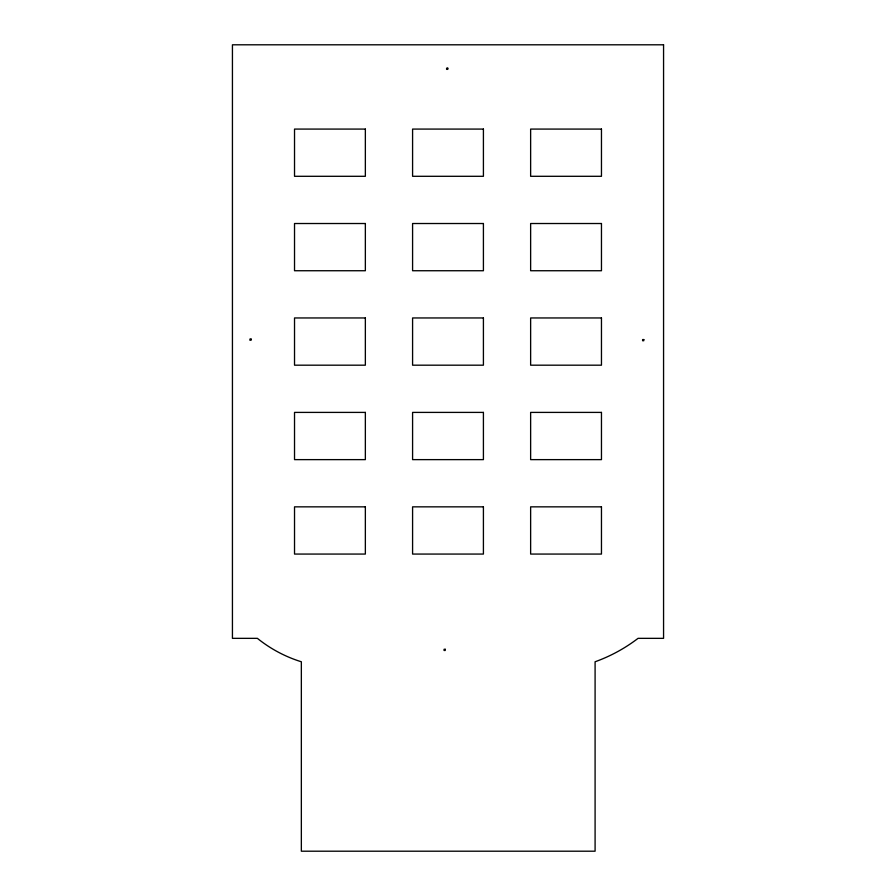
<?xml version="1.0" encoding="UTF-8"?>
<svg xmlns="http://www.w3.org/2000/svg" width="896" height="896" viewBox="0 0 896 896"><rect width="100%" height="100%" fill="white"/><g stroke="black" fill="none" stroke-linecap="round" stroke-linejoin="round"><path stroke-width="1.34" d="M663.566 44.8L232.434 44.8L232.434 638.344L257.387 638.344A132.574 132.574 0 0 0 301.347 661.774L301.347 851.2L595.09 851.2L595.09 661.774A159.533 159.533 0 0 0 638.064 638.344L663.566 638.344L663.566 44.8M447.787 68.174L446.6 68.174L446.6 69.362L447.787 69.362L447.787 68.174M365.355 129.08L294.526 129.08L294.526 176.299L365.355 176.299L365.355 129.08M483.414 129.08L412.586 129.08L412.586 176.299L483.414 176.299L483.414 129.08M601.462 129.08L530.634 129.08L530.634 176.299L601.462 176.299L601.462 129.08M365.355 223.518L294.526 223.518L294.526 270.738L365.355 270.738L365.355 223.518M483.414 223.518L412.586 223.518L412.586 270.738L483.414 270.738L483.414 223.518M601.462 223.518L530.634 223.518L530.634 270.738L601.462 270.738L601.462 223.518M365.355 317.957L294.526 317.957L294.526 365.187L365.355 365.187L365.355 317.957M483.414 317.957L412.586 317.957L412.586 365.187L483.414 365.187L483.414 317.957M601.462 317.957L530.634 317.957L530.634 365.187L601.462 365.187L601.462 317.957M251.093 339.069L249.917 339.069L249.917 340.245L251.093 340.245L251.093 339.069M643.787 339.562L642.611 339.562L642.611 340.738L643.787 340.738L643.787 339.562M365.355 412.406L294.526 412.406L294.526 459.626L365.355 459.626L365.355 412.406M483.414 412.406L412.586 412.406L412.586 459.626L483.414 459.626L483.414 412.406M601.462 412.406L530.634 412.406L530.634 459.626L601.462 459.626L601.462 412.406M365.355 506.845L294.526 506.845L294.526 554.064L365.355 554.064L365.355 506.845M483.414 506.845L412.586 506.845L412.586 554.064L483.414 554.064L483.414 506.845M601.462 506.845L530.634 506.845L530.634 554.064L601.462 554.064L601.462 506.845M445.234 649.298L444.058 649.298L444.058 650.474L445.234 650.474L445.234 649.298"/></g></svg>
